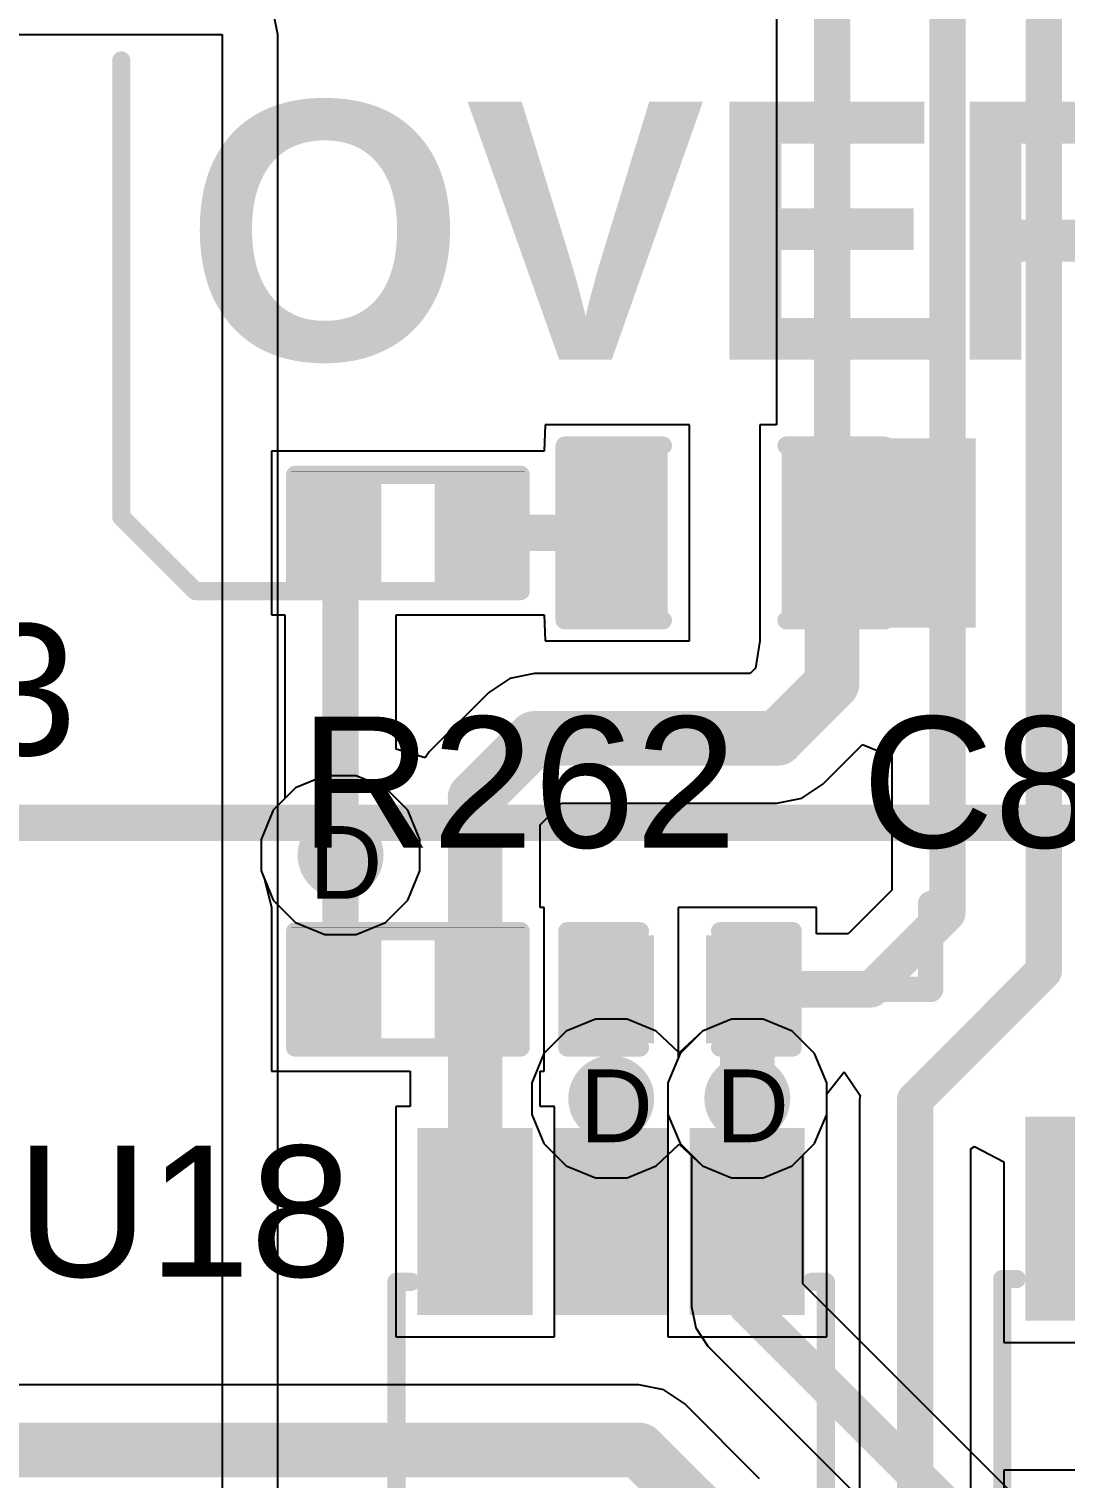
# Model space of a CAD drawing. Header units: inches. Extents: x -11 to 5428, y 0 to 5423.
# Drawn here: x 73.76 to 80.99, y 50.43 to 60.54 of the extents above; entities that cross this region are included whole.
import ezdxf

# ---------------------------------------------------------------- set-up
doc = ezdxf.new("R2010")
doc.units = ezdxf.units.IN
for name, color, linetype in [('Bottom Layer', 5, 'Continuous'), ('Dimension', 6, 'Continuous'), ('Drill Drawing', 1, 'Continuous'), ('GND', 16, 'Continuous'), ('PWR', 76, 'Continuous'), ('Top Layer', 1, 'Continuous'), ('Top Overlay', 2, 'Continuous'), ('Top Paste', 8, 'Continuous'), ('Top Solder', 216, 'Continuous'), ('Via Holes', 16, 'Continuous')]:
    doc.layers.add(name, color=color, linetype=linetype)
doc.styles.add('Arial', font='', dxfattribs={"height": 0.2})
doc.styles.add('Arial_Bold', font='', dxfattribs={"height": 0.2})
doc.styles.get('Arial').set_extended_font_data('Arial')
doc.styles.get('Arial_Bold').set_extended_font_data('Arial', bold=True)

# ---------------------------------------------------------------- blocks, each defined once
blk = doc.blocks.new('C___0402_23')
at = {"layer": 'Top Layer'}
for points in [[(-0.698, -0.317), (-0.698, 0.318), (-0.241, 0.318), (-0.241, -0.317)], [(0.241, -0.317), (0.241, 0.318), (0.699, 0.318), (0.699, -0.317)]]:
    blk.add_hatch(color=1, dxfattribs=at).paths.add_polyline_path(points)
at = {"layer": 'Top Paste'}
for points in [[(-0.698, -0.317), (-0.698, 0.318), (-0.241, 0.318), (-0.241, -0.317)], [(0.241, -0.317), (0.241, 0.318), (0.699, 0.318), (0.699, -0.317)]]:
    blk.add_hatch(color=8, dxfattribs=at).paths.add_polyline_path(points)
at = {"layer": 'Top Solder'}
for points in [[(-0.758, -0.377), (-0.758, 0.378), (-0.181, 0.378), (-0.181, -0.377)], [(0.181, -0.377), (0.181, 0.378), (0.759, 0.378), (0.759, -0.377)]]:
    blk.add_hatch(color=216, dxfattribs=at).paths.add_polyline_path(points)
at = {"layer": 'Top Overlay'}
for points in [[(-0.787, 0.406, 0.127, 0.127, 0), (-0.279, 0.406, 0.127, 0.127, 0)], [(-0.787, -0.406, 0.127, 0.127, 0), (-0.787, 0.406, 0.127, 0.127, 0)], [(0.279, 0.406, 0.127, 0.127, 0), (0.787, 0.406, 0.127, 0.127, 0)], [(0.787, -0.406, 0.127, 0.127, 0), (0.787, 0.406, 0.127, 0.127, 0)], [(-0.787, -0.406, 0.127, 0.127, 0), (-0.279, -0.406, 0.127, 0.127, 0)], [(0.279, -0.406, 0.127, 0.127, 0), (0.787, -0.406, 0.127, 0.127, 0)]]:
    blk.add_lwpolyline(points, format="xyseb", dxfattribs=at)
for points in [[(-0.819, 0.406, 0.0635, 0.0635, 1), (-0.756, 0.406, 0.0635, 0.0635, 1)], [(-0.819, 0.406, 0.0635, 0.0635, 1), (-0.756, 0.406, 0.0635, 0.0635, 1)], [(-0.311, 0.406, 0.0635, 0.0635, 1), (-0.248, 0.406, 0.0635, 0.0635, 1)], [(0.248, 0.406, 0.0635, 0.0635, 1), (0.311, 0.406, 0.0635, 0.0635, 1)], [(0.756, 0.406, 0.0635, 0.0635, 1), (0.819, 0.406, 0.0635, 0.0635, 1)], [(0.756, 0.406, 0.0635, 0.0635, 1), (0.819, 0.406, 0.0635, 0.0635, 1)], [(-0.819, -0.406, 0.0635, 0.0635, 1), (-0.756, -0.406, 0.0635, 0.0635, 1)], [(-0.819, -0.406, 0.0635, 0.0635, 1), (-0.756, -0.406, 0.0635, 0.0635, 1)], [(-0.311, -0.406, 0.0635, 0.0635, 1), (-0.248, -0.406, 0.0635, 0.0635, 1)], [(0.248, -0.406, 0.0635, 0.0635, 1), (0.311, -0.406, 0.0635, 0.0635, 1)], [(0.756, -0.406, 0.0635, 0.0635, 1), (0.819, -0.406, 0.0635, 0.0635, 1)], [(0.756, -0.406, 0.0635, 0.0635, 1), (0.819, -0.406, 0.0635, 0.0635, 1)]]:
    blk.add_lwpolyline(points, format="xyseb", close=True, dxfattribs=at)
blk = doc.blocks.new('LED_0603_29')
at = {"layer": 'Top Layer'}
for points in [[(-1, 0.5), (-0.5, 0.5), (-0.5, -0.5), (-1, -0.5)], [(0.5, 0.5), (1, 0.5), (1, -0.5), (0.5, -0.5)]]:
    blk.add_hatch(color=1, dxfattribs=at).paths.add_polyline_path(points)
at = {"layer": 'Top Overlay'}
blk.add_hatch(color=2, dxfattribs=at).paths.add_polyline_path([(1.118, -0.66), (1.753, -0.66), (1.753, 0.66), (1.118, 0.66)])
at = {"layer": 'Top Paste'}
for points in [[(-1, 0.5), (-0.5, 0.5), (-0.5, -0.5), (-1, -0.5)], [(0.5, 0.5), (1, 0.5), (1, -0.5), (0.5, -0.5)]]:
    blk.add_hatch(color=8, dxfattribs=at).paths.add_polyline_path(points)
at = {"layer": 'Top Solder'}
for points in [[(-1.102, 0.602), (-0.398, 0.602), (-0.398, -0.602), (-1.102, -0.602)], [(0.398, 0.602), (1.102, 0.602), (1.102, -0.602), (0.398, -0.602)]]:
    blk.add_hatch(color=216, dxfattribs=at).paths.add_polyline_path(points)
at = {"layer": 'Top Overlay'}
for points in [[(-1.118, -0.61, 0.127, 0.127, 0), (-1.118, 0.61, 0.127, 0.127, 0)], [(-1.118, 0.61, 0.127, 0.127, 0), (-0.432, 0.61, 0.127, 0.127, 0)], [(0.432, 0.61, 0.127, 0.127, 0), (1.118, 0.61, 0.127, 0.127, 0)], [(1.118, -0.61, 0.127, 0.127, 0), (1.118, 0.61, 0.127, 0.127, 0)], [(-1.118, -0.61, 0.127, 0.127, 0), (-0.432, -0.61, 0.127, 0.127, 0)], [(0.432, -0.61, 0.127, 0.127, 0), (1.118, -0.61, 0.127, 0.127, 0)]]:
    blk.add_lwpolyline(points, format="xyseb", dxfattribs=at)
for points in [[(-1.149, 0.61, 0.0635, 0.0635, 1), (-1.086, 0.61, 0.0635, 0.0635, 1)], [(-1.149, 0.61, 0.0635, 0.0635, 1), (-1.086, 0.61, 0.0635, 0.0635, 1)], [(-0.464, 0.61, 0.0635, 0.0635, 1), (-0.4, 0.61, 0.0635, 0.0635, 1)], [(0.4, 0.61, 0.0635, 0.0635, 1), (0.464, 0.61, 0.0635, 0.0635, 1)], [(1.086, 0.61, 0.0635, 0.0635, 1), (1.149, 0.61, 0.0635, 0.0635, 1)], [(1.086, 0.61, 0.0635, 0.0635, 1), (1.149, 0.61, 0.0635, 0.0635, 1)], [(-1.149, -0.61, 0.0635, 0.0635, 1), (-1.086, -0.61, 0.0635, 0.0635, 1)], [(-1.149, -0.61, 0.0635, 0.0635, 1), (-1.086, -0.61, 0.0635, 0.0635, 1)], [(-0.464, -0.61, 0.0635, 0.0635, 1), (-0.4, -0.61, 0.0635, 0.0635, 1)], [(0.4, -0.61, 0.0635, 0.0635, 1), (0.464, -0.61, 0.0635, 0.0635, 1)], [(1.086, -0.61, 0.0635, 0.0635, 1), (1.149, -0.61, 0.0635, 0.0635, 1)], [(1.086, -0.61, 0.0635, 0.0635, 1), (1.149, -0.61, 0.0635, 0.0635, 1)]]:
    blk.add_lwpolyline(points, format="xyseb", close=True, dxfattribs=at)
blk = doc.blocks.new('R___0402_32')
at = {"layer": 'Top Layer'}
for points in [[(-0.698, -0.317), (-0.698, 0.318), (-0.241, 0.318), (-0.241, -0.317)], [(0.241, -0.317), (0.241, 0.318), (0.699, 0.318), (0.699, -0.317)]]:
    blk.add_hatch(color=1, dxfattribs=at).paths.add_polyline_path(points)
at = {"layer": 'Top Paste'}
for points in [[(-0.698, -0.317), (-0.698, 0.318), (-0.241, 0.318), (-0.241, -0.317)], [(0.241, -0.317), (0.241, 0.318), (0.699, 0.318), (0.699, -0.317)]]:
    blk.add_hatch(color=8, dxfattribs=at).paths.add_polyline_path(points)
at = {"layer": 'Top Solder'}
for points in [[(-0.753, -0.372), (-0.753, 0.373), (-0.186, 0.373), (-0.186, -0.372)], [(0.186, -0.372), (0.186, 0.373), (0.754, 0.373), (0.754, -0.372)]]:
    blk.add_hatch(color=216, dxfattribs=at).paths.add_polyline_path(points)
at = {"layer": 'Top Overlay'}
for points in [[(0.787, 0.406, 0.127, 0.127, 0), (-0.787, 0.406, 0.127, 0.127, 0)], [(-0.787, 0.406, 0.127, 0.127, 0), (-0.787, -0.406, 0.127, 0.127, 0)], [(0.787, 0.406, 0.127, 0.127, 0), (0.787, -0.406, 0.127, 0.127, 0)], [(0.787, -0.406, 0.127, 0.127, 0), (-0.787, -0.406, 0.127, 0.127, 0)], [(0.813, -0.432, 0.00323, 0.00323, 0), (-0.813, -0.432, 0.00323, 0.00323, 0)]]:
    blk.add_lwpolyline(points, format="xyseb", dxfattribs=at)
for points in [[(-0.819, 0.406, 0.0635, 0.0635, 1), (-0.756, 0.406, 0.0635, 0.0635, 1)], [(-0.819, 0.406, 0.0635, 0.0635, 1), (-0.756, 0.406, 0.0635, 0.0635, 1)], [(0.756, 0.406, 0.0635, 0.0635, 1), (0.819, 0.406, 0.0635, 0.0635, 1)], [(0.756, 0.406, 0.0635, 0.0635, 1), (0.819, 0.406, 0.0635, 0.0635, 1)], [(-0.819, -0.406, 0.0635, 0.0635, 1), (-0.756, -0.406, 0.0635, 0.0635, 1)], [(-0.819, -0.406, 0.0635, 0.0635, 1), (-0.756, -0.406, 0.0635, 0.0635, 1)], [(0.756, -0.406, 0.0635, 0.0635, 1), (0.819, -0.406, 0.0635, 0.0635, 1)], [(0.756, -0.406, 0.0635, 0.0635, 1), (0.819, -0.406, 0.0635, 0.0635, 1)], [(-0.814, -0.432, 0.00161, 0.00161, 1), (-0.812, -0.432, 0.00161, 0.00161, 1)], [(0.812, -0.432, 0.00161, 0.00161, 1), (0.814, -0.432, 0.00161, 0.00161, 1)]]:
    blk.add_lwpolyline(points, format="xyseb", close=True, dxfattribs=at)
blk = doc.blocks.new('R___0402_33')
at = {"layer": 'Top Layer'}
for points in [[(-0.698, -0.318), (-0.698, 0.317), (-0.241, 0.317), (-0.241, -0.318)], [(0.241, -0.318), (0.241, 0.317), (0.699, 0.317), (0.699, -0.318)]]:
    blk.add_hatch(color=1, dxfattribs=at).paths.add_polyline_path(points)
at = {"layer": 'Top Paste'}
for points in [[(-0.698, -0.318), (-0.698, 0.317), (-0.241, 0.317), (-0.241, -0.318)], [(0.241, -0.318), (0.241, 0.317), (0.699, 0.317), (0.699, -0.318)]]:
    blk.add_hatch(color=8, dxfattribs=at).paths.add_polyline_path(points)
at = {"layer": 'Top Solder'}
for points in [[(-0.753, -0.373), (-0.753, 0.372), (-0.186, 0.372), (-0.186, -0.373)], [(0.186, -0.373), (0.186, 0.372), (0.754, 0.372), (0.754, -0.373)]]:
    blk.add_hatch(color=216, dxfattribs=at).paths.add_polyline_path(points)
at = {"layer": 'Top Overlay'}
for points in [[(0.787, 0.406, 0.127, 0.127, 0), (-0.787, 0.406, 0.127, 0.127, 0)], [(-0.787, 0.406, 0.127, 0.127, 0), (-0.787, -0.406, 0.127, 0.127, 0)], [(0.787, 0.406, 0.127, 0.127, 0), (0.787, -0.406, 0.127, 0.127, 0)], [(0.787, -0.406, 0.127, 0.127, 0), (-0.787, -0.406, 0.127, 0.127, 0)], [(0.813, -0.432, 0.00323, 0.00323, 0), (-0.813, -0.432, 0.00323, 0.00323, 0)]]:
    blk.add_lwpolyline(points, format="xyseb", dxfattribs=at)
for points in [[(-0.819, 0.406, 0.0635, 0.0635, 1), (-0.756, 0.406, 0.0635, 0.0635, 1)], [(-0.819, 0.406, 0.0635, 0.0635, 1), (-0.756, 0.406, 0.0635, 0.0635, 1)], [(0.756, 0.406, 0.0635, 0.0635, 1), (0.819, 0.406, 0.0635, 0.0635, 1)], [(0.756, 0.406, 0.0635, 0.0635, 1), (0.819, 0.406, 0.0635, 0.0635, 1)], [(-0.819, -0.406, 0.0635, 0.0635, 1), (-0.756, -0.406, 0.0635, 0.0635, 1)], [(-0.819, -0.406, 0.0635, 0.0635, 1), (-0.756, -0.406, 0.0635, 0.0635, 1)], [(0.756, -0.406, 0.0635, 0.0635, 1), (0.819, -0.406, 0.0635, 0.0635, 1)], [(0.756, -0.406, 0.0635, 0.0635, 1), (0.819, -0.406, 0.0635, 0.0635, 1)], [(-0.814, -0.432, 0.00161, 0.00161, 1), (-0.812, -0.432, 0.00161, 0.00161, 1)], [(0.812, -0.432, 0.00161, 0.00161, 1), (0.814, -0.432, 0.00161, 0.00161, 1)]]:
    blk.add_lwpolyline(points, format="xyseb", close=True, dxfattribs=at)
blk = doc.blocks.new('SOT_23_5_52')
at = {"layer": 'Top Layer'}
for points in [[(-1.85, 1.25), (-0.75, 1.25), (-0.75, 0.65), (-1.85, 0.65)], [(0.75, 1.25), (1.85, 1.25), (1.85, 0.65), (0.75, 0.65)], [(-1.85, 0.3), (-0.75, 0.3), (-0.75, -0.3), (-1.85, -0.3)], [(-1.85, -0.65), (-0.75, -0.65), (-0.75, -1.25), (-1.85, -1.25)], [(0.75, -0.65), (1.85, -0.65), (1.85, -1.25), (0.75, -1.25)]]:
    blk.add_hatch(color=1, dxfattribs=at).paths.add_polyline_path(points)
at = {"layer": 'Top Paste'}
for points in [[(-1.85, 1.25), (-0.75, 1.25), (-0.75, 0.65), (-1.85, 0.65)], [(0.75, 1.25), (1.85, 1.25), (1.85, 0.65), (0.75, 0.65)], [(-1.85, 0.3), (-0.75, 0.3), (-0.75, -0.3), (-1.85, -0.3)], [(-1.85, -0.65), (-0.75, -0.65), (-0.75, -1.25), (-1.85, -1.25)], [(0.75, -0.65), (1.85, -0.65), (1.85, -1.25), (0.75, -1.25)]]:
    blk.add_hatch(color=8, dxfattribs=at).paths.add_polyline_path(points)
at = {"layer": 'Top Solder'}
for points in [[(-1.952, 1.352), (-0.648, 1.352), (-0.648, 0.548), (-1.952, 0.548)], [(0.648, 1.352), (1.952, 1.352), (1.952, 0.548), (0.648, 0.548)], [(-1.952, 0.402), (-0.648, 0.402), (-0.648, -0.402), (-1.952, -0.402)], [(-1.952, -0.548), (-0.648, -0.548), (-0.648, -1.352), (-1.952, -1.352)], [(0.648, -0.548), (1.952, -0.548), (1.952, -1.352), (0.648, -1.352)]]:
    blk.add_hatch(color=216, dxfattribs=at).paths.add_polyline_path(points)
at = {"layer": 'Top Overlay'}
for points in [[(0.874, 1.499, 0.127, 0.127, 0), (-0.879, 1.499, 0.127, 0.127, 0)], [(-0.879, 1.399, 0.127, 0.127, 0), (-0.879, 1.499, 0.127, 0.127, 0)], [(0.874, 1.399, 0.127, 0.127, 0), (0.874, 1.499, 0.127, 0.127, 0)], [(-2.007, 0.94, 0.127, 0.127, 0), (-2.134, 1.067, 0.127, 0.127, 0)], [(-2.134, 0.813, 0.127, 0.127, 0), (-2.134, 1.067, 0.127, 0.127, 0)], [(-2.134, 0.813, 0.127, 0.127, 0), (-2.007, 0.94, 0.127, 0.127, 0)], [(0.88, -0.418, 0.127, 0.127, 0), (0.88, 0.44, 0.127, 0.127, 0)], [(-0.879, -1.499, 0.127, 0.127, 0), (-0.879, -1.399, 0.127, 0.127, 0)], [(0.874, -1.499, 0.127, 0.127, 0), (0.874, -1.399, 0.127, 0.127, 0)], [(0.874, -1.499, 0.127, 0.127, 0), (-0.879, -1.499, 0.127, 0.127, 0)]]:
    blk.add_lwpolyline(points, format="xyseb", dxfattribs=at)
for points in [[(-0.911, 1.499, 0.0635, 0.0635, 1), (-0.847, 1.499, 0.0635, 0.0635, 1)], [(-0.911, 1.499, 0.0635, 0.0635, 1), (-0.847, 1.499, 0.0635, 0.0635, 1)], [(0.842, 1.499, 0.0635, 0.0635, 1), (0.905, 1.499, 0.0635, 0.0635, 1)], [(0.842, 1.499, 0.0635, 0.0635, 1), (0.905, 1.499, 0.0635, 0.0635, 1)], [(-0.911, 1.399, 0.0635, 0.0635, 1), (-0.847, 1.399, 0.0635, 0.0635, 1)], [(0.842, 1.399, 0.0635, 0.0635, 1), (0.905, 1.399, 0.0635, 0.0635, 1)], [(-2.165, 1.067, 0.0635, 0.0635, 1), (-2.102, 1.067, 0.0635, 0.0635, 1)], [(-2.165, 1.067, 0.0635, 0.0635, 1), (-2.102, 1.067, 0.0635, 0.0635, 1)], [(-2.038, 0.94, 0.0635, 0.0635, 1), (-1.975, 0.94, 0.0635, 0.0635, 1)], [(-2.038, 0.94, 0.0635, 0.0635, 1), (-1.975, 0.94, 0.0635, 0.0635, 1)], [(-2.165, 0.813, 0.0635, 0.0635, 1), (-2.102, 0.813, 0.0635, 0.0635, 1)], [(-2.165, 0.813, 0.0635, 0.0635, 1), (-2.102, 0.813, 0.0635, 0.0635, 1)], [(0.848, 0.44, 0.0635, 0.0635, 1), (0.912, 0.44, 0.0635, 0.0635, 1)], [(0.848, -0.418, 0.0635, 0.0635, 1), (0.912, -0.418, 0.0635, 0.0635, 1)], [(-0.911, -1.399, 0.0635, 0.0635, 1), (-0.847, -1.399, 0.0635, 0.0635, 1)], [(0.842, -1.399, 0.0635, 0.0635, 1), (0.905, -1.399, 0.0635, 0.0635, 1)], [(-0.911, -1.499, 0.0635, 0.0635, 1), (-0.847, -1.499, 0.0635, 0.0635, 1)], [(-0.911, -1.499, 0.0635, 0.0635, 1), (-0.847, -1.499, 0.0635, 0.0635, 1)], [(0.842, -1.499, 0.0635, 0.0635, 1), (0.905, -1.499, 0.0635, 0.0635, 1)], [(0.842, -1.499, 0.0635, 0.0635, 1), (0.905, -1.499, 0.0635, 0.0635, 1)]]:
    blk.add_lwpolyline(points, format="xyseb", close=True, dxfattribs=at)
blk = doc.blocks.new('SOT_23_6_53')
at = {"layer": 'Top Layer'}
for points in [[(-1.92, 1.26), (-0.7, 1.26), (-0.7, 0.64), (-1.92, 0.64)], [(0.7, 1.26), (1.92, 1.26), (1.92, 0.64), (0.7, 0.64)], [(-1.92, 0.31), (-0.7, 0.31), (-0.7, -0.31), (-1.92, -0.31)], [(0.7, 0.31), (1.92, 0.31), (1.92, -0.31), (0.7, -0.31)], [(-1.92, -0.64), (-0.7, -0.64), (-0.7, -1.26), (-1.92, -1.26)], [(0.7, -0.64), (1.92, -0.64), (1.92, -1.26), (0.7, -1.26)]]:
    blk.add_hatch(color=1, dxfattribs=at).paths.add_polyline_path(points)
at = {"layer": 'Top Paste'}
for points in [[(-1.92, 1.26), (-0.7, 1.26), (-0.7, 0.64), (-1.92, 0.64)], [(0.7, 1.26), (1.92, 1.26), (1.92, 0.64), (0.7, 0.64)], [(-1.92, 0.31), (-0.7, 0.31), (-0.7, -0.31), (-1.92, -0.31)], [(0.7, 0.31), (1.92, 0.31), (1.92, -0.31), (0.7, -0.31)], [(-1.92, -0.64), (-0.7, -0.64), (-0.7, -1.26), (-1.92, -1.26)], [(0.7, -0.64), (1.92, -0.64), (1.92, -1.26), (0.7, -1.26)]]:
    blk.add_hatch(color=8, dxfattribs=at).paths.add_polyline_path(points)
at = {"layer": 'Top Solder'}
for points in [[(-2.022, 1.362), (-0.598, 1.362), (-0.598, 0.538), (-2.022, 0.538)], [(0.598, 1.362), (2.022, 1.362), (2.022, 0.538), (0.598, 0.538)], [(-2.022, 0.412), (-0.598, 0.412), (-0.598, -0.412), (-2.022, -0.412)], [(0.598, 0.412), (2.022, 0.412), (2.022, -0.412), (0.598, -0.412)], [(-2.022, -0.538), (-0.598, -0.538), (-0.598, -1.362), (-2.022, -1.362)], [(0.598, -0.538), (2.022, -0.538), (2.022, -1.362), (0.598, -1.362)]]:
    blk.add_hatch(color=216, dxfattribs=at).paths.add_polyline_path(points)
at = {"layer": 'Top Overlay'}
for points in [[(0.864, 1.524, 0.127, 0.127, 0), (-0.889, 1.524, 0.127, 0.127, 0)], [(-0.889, 1.424, 0.127, 0.127, 0), (-0.889, 1.524, 0.127, 0.127, 0)], [(0.864, 1.424, 0.127, 0.127, 0), (0.864, 1.524, 0.127, 0.127, 0)], [(-2.057, 0.965, 0.127, 0.127, 0), (-2.184, 1.092, 0.127, 0.127, 0)], [(-2.184, 0.838, 0.127, 0.127, 0), (-2.184, 1.092, 0.127, 0.127, 0)], [(-2.184, 0.838, 0.127, 0.127, 0), (-2.057, 0.965, 0.127, 0.127, 0)], [(-0.889, -1.524, 0.127, 0.127, 0), (-0.889, -1.424, 0.127, 0.127, 0)], [(0.864, -1.524, 0.127, 0.127, 0), (0.864, -1.424, 0.127, 0.127, 0)], [(0.864, -1.524, 0.127, 0.127, 0), (-0.889, -1.524, 0.127, 0.127, 0)]]:
    blk.add_lwpolyline(points, format="xyseb", dxfattribs=at)
for points in [[(-0.921, 1.524, 0.0635, 0.0635, 1), (-0.857, 1.524, 0.0635, 0.0635, 1)], [(-0.921, 1.524, 0.0635, 0.0635, 1), (-0.857, 1.524, 0.0635, 0.0635, 1)], [(0.832, 1.524, 0.0635, 0.0635, 1), (0.895, 1.524, 0.0635, 0.0635, 1)], [(0.832, 1.524, 0.0635, 0.0635, 1), (0.895, 1.524, 0.0635, 0.0635, 1)], [(-0.921, 1.424, 0.0635, 0.0635, 1), (-0.857, 1.424, 0.0635, 0.0635, 1)], [(0.832, 1.424, 0.0635, 0.0635, 1), (0.895, 1.424, 0.0635, 0.0635, 1)], [(-2.216, 1.092, 0.0635, 0.0635, 1), (-2.153, 1.092, 0.0635, 0.0635, 1)], [(-2.216, 1.092, 0.0635, 0.0635, 1), (-2.153, 1.092, 0.0635, 0.0635, 1)], [(-2.089, 0.965, 0.0635, 0.0635, 1), (-2.026, 0.965, 0.0635, 0.0635, 1)], [(-2.089, 0.965, 0.0635, 0.0635, 1), (-2.026, 0.965, 0.0635, 0.0635, 1)], [(-2.216, 0.838, 0.0635, 0.0635, 1), (-2.153, 0.838, 0.0635, 0.0635, 1)], [(-2.216, 0.838, 0.0635, 0.0635, 1), (-2.153, 0.838, 0.0635, 0.0635, 1)], [(-0.921, -1.424, 0.0635, 0.0635, 1), (-0.857, -1.424, 0.0635, 0.0635, 1)], [(0.832, -1.424, 0.0635, 0.0635, 1), (0.895, -1.424, 0.0635, 0.0635, 1)], [(-0.921, -1.524, 0.0635, 0.0635, 1), (-0.857, -1.524, 0.0635, 0.0635, 1)], [(-0.921, -1.524, 0.0635, 0.0635, 1), (-0.857, -1.524, 0.0635, 0.0635, 1)], [(0.832, -1.524, 0.0635, 0.0635, 1), (0.895, -1.524, 0.0635, 0.0635, 1)], [(0.832, -1.524, 0.0635, 0.0635, 1), (0.895, -1.524, 0.0635, 0.0635, 1)]]:
    blk.add_lwpolyline(points, format="xyseb", close=True, dxfattribs=at)

msp = doc.modelspace()

# ---------------------------------------------------------------- hatches: boundary and pattern name
at = {"layer": 'Bottom Layer'}
h = msp.add_hatch(color=5, dxfattribs=at)
edge = h.paths.add_edge_path()
edge.add_arc((75.935, 54.774), 0.3, 0, 360)
h = msp.add_hatch(color=5, dxfattribs=at)
edge = h.paths.add_edge_path()
edge.add_arc((77.825, 53.075), 0.3, 0, 360)
h = msp.add_hatch(color=5, dxfattribs=at)
edge = h.paths.add_edge_path()
edge.add_arc((78.775, 53.075), 0.3, 0, 360)
at = {"layer": 'GND'}
h = msp.add_hatch(color=16, dxfattribs=at)
edge = h.paths.add_edge_path()
edge.add_arc((75.935, 54.774), 0.3, 0, 360)
h = msp.add_hatch(color=16, dxfattribs=at)
edge = h.paths.add_edge_path()
edge.add_arc((77.825, 53.075), 0.3, 0, 360)
h = msp.add_hatch(color=16, dxfattribs=at)
edge = h.paths.add_edge_path()
edge.add_arc((78.775, 53.075), 0.3, 0, 360)
at = {"layer": 'PWR'}
h = msp.add_hatch(color=76, dxfattribs=at)
edge = h.paths.add_edge_path()
edge.add_arc((75.935, 54.774), 0.3, 0, 360)
h = msp.add_hatch(color=76, dxfattribs=at)
edge = h.paths.add_edge_path()
edge.add_arc((77.825, 53.075), 0.3, 0, 360)
h = msp.add_hatch(color=76, dxfattribs=at)
edge = h.paths.add_edge_path()
edge.add_arc((78.775, 53.075), 0.3, 0, 360)
at = {"layer": 'Top Layer'}
h = msp.add_hatch(color=1, dxfattribs=at)
edge = h.paths.add_edge_path()
edge.add_arc((75.935, 54.774), 0.3, 0, 360)
h = msp.add_hatch(color=1, dxfattribs=at)
edge = h.paths.add_edge_path()
edge.add_arc((77.825, 53.075), 0.3, 0, 360)
h = msp.add_hatch(color=1, dxfattribs=at)
edge = h.paths.add_edge_path()
edge.add_arc((78.775, 53.075), 0.3, 0, 360)
at = {"layer": 'Via Holes'}
h = msp.add_hatch(color=7, dxfattribs=at)
edge = h.paths.add_edge_path()
edge.add_arc((75.935, 54.774), 0.15, 0, 360)
h = msp.add_hatch(color=7, dxfattribs=at)
edge = h.paths.add_edge_path()
edge.add_arc((77.825, 53.075), 0.15, 0, 360)
h = msp.add_hatch(color=7, dxfattribs=at)
edge = h.paths.add_edge_path()
edge.add_arc((78.775, 53.075), 0.15, 0, 360)

# ---------------------------------------------------------------- linework, layer by layer
at = {"layer": 'Bottom Layer'}
for p, q in [((75.621, 55.244), (75.465, 55.088)), ((75.825, 55.328), (75.621, 55.244)), ((76.045, 55.328), (75.825, 55.328)), ((76.249, 55.244), (76.045, 55.328)), ((76.404, 55.088), (76.249, 55.244)), ((75.465, 55.088), (75.381, 54.884)), ((76.489, 54.884), (76.404, 55.088)), ((75.381, 54.884), (75.381, 54.664)), ((76.489, 54.664), (76.489, 54.884)), ((75.381, 54.664), (75.465, 54.46)), ((76.404, 54.46), (76.489, 54.664)), ((75.465, 54.46), (75.621, 54.304)), ((76.249, 54.304), (76.404, 54.46)), ((75.621, 54.304), (75.825, 54.22)), ((76.045, 54.22), (76.249, 54.304)), ((75.825, 54.22), (76.045, 54.22)), ((78.664, 53.629), (78.461, 53.544)), ((78.885, 53.629), (78.664, 53.629)), ((79.088, 53.544), (78.885, 53.629)), ((78.461, 53.544), (78.305, 53.388)), ((79.244, 53.388), (79.088, 53.544)), ((78.305, 53.388), (78.221, 53.185)), ((79.329, 53.185), (79.244, 53.388)), ((78.221, 53.185), (78.221, 52.964)), ((79.329, 52.964), (79.329, 53.185)), ((78.221, 52.964), (78.305, 52.761)), ((79.244, 52.761), (79.329, 52.964)), ((78.305, 52.761), (78.386, 52.68)), ((79.163, 52.68), (79.244, 52.761)), ((78.386, 52.68), (78.386, 51.622)), ((79.163, 51.782), (79.163, 52.68)), ((80.941, 50.004), (79.163, 51.782)), ((78.386, 51.622), (78.416, 51.473)), ((78.416, 51.473), (78.5, 51.347)), ((78.5, 51.347), (80.506, 49.341))]:
    msp.add_line(p, q, dxfattribs=at)
for points in [[(78.775, 51.622, 0.254, 0.254, 0), (78.775, 53.075, 0.254, 0.254, 0)], [(78.775, 51.622, 0.254, 0.254, 0), (80.781, 49.616, 0.254, 0.254, 0)]]:
    msp.add_lwpolyline(points, format="xyseb", dxfattribs=at)
for points in [[(78.711, 53.075, 0.127, 0.127, 1), (78.838, 53.075, 0.127, 0.127, 1)], [(78.711, 51.622, 0.127, 0.127, 1), (78.838, 51.622, 0.127, 0.127, 1)], [(78.711, 51.622, 0.127, 0.127, 1), (78.838, 51.622, 0.127, 0.127, 1)]]:
    msp.add_lwpolyline(points, format="xyseb", close=True, dxfattribs=at)
at = {"layer": 'Dimension'}
msp.add_lwpolyline([(0, 55, 0.254, 0.254, 0), (344, 55, 0.254, 0.254, 0)], format="xyseb", dxfattribs=at)
at = {"layer": 'GND'}
for p, q in [((75.621, 55.244), (75.465, 55.088)), ((75.825, 55.328), (75.621, 55.244)), ((76.045, 55.328), (75.825, 55.328)), ((76.249, 55.244), (76.045, 55.328)), ((76.404, 55.088), (76.249, 55.244)), ((75.465, 55.088), (75.381, 54.884)), ((76.489, 54.884), (76.404, 55.088)), ((75.381, 54.884), (75.381, 54.664)), ((76.489, 54.664), (76.489, 54.884)), ((75.381, 54.664), (75.465, 54.46)), ((76.404, 54.46), (76.489, 54.664)), ((75.465, 54.46), (75.621, 54.304)), ((76.249, 54.304), (76.404, 54.46)), ((75.621, 54.304), (75.825, 54.22)), ((76.045, 54.22), (76.249, 54.304)), ((75.825, 54.22), (76.045, 54.22)), ((78.664, 53.629), (78.461, 53.544)), ((78.885, 53.629), (78.664, 53.629)), ((79.088, 53.544), (78.885, 53.629)), ((78.461, 53.544), (78.305, 53.388)), ((79.244, 53.388), (79.088, 53.544)), ((78.305, 53.388), (78.221, 53.185)), ((79.329, 53.185), (79.244, 53.388)), ((78.221, 53.185), (78.221, 52.964)), ((79.329, 52.964), (79.329, 53.185)), ((78.221, 52.964), (78.305, 52.761)), ((79.244, 52.761), (79.329, 52.964)), ((78.305, 52.761), (78.461, 52.605)), ((79.088, 52.605), (79.244, 52.761)), ((78.461, 52.605), (78.664, 52.521)), ((78.885, 52.521), (79.088, 52.605)), ((78.664, 52.521), (78.885, 52.521))]:
    msp.add_line(p, q, dxfattribs=at)
at = {"layer": 'PWR'}
for p, q in [((75.496, 60.503), (75.467, 60.652)), ((72.454, 60.503), (75.108, 60.503)), ((75.108, 60.503), (75.108, 49.555)), ((75.496, 49.555), (75.496, 60.503)), ((77.714, 53.629), (77.511, 53.544)), ((77.935, 53.629), (77.714, 53.629)), ((78.138, 53.544), (77.935, 53.629)), ((78.664, 53.629), (78.461, 53.544)), ((78.885, 53.629), (78.664, 53.629)), ((79.088, 53.544), (78.885, 53.629)), ((77.511, 53.544), (77.355, 53.388)), ((78.3, 53.393), (78.138, 53.544)), ((78.461, 53.544), (78.3, 53.393)), ((79.244, 53.388), (79.088, 53.544)), ((77.355, 53.388), (77.271, 53.185)), ((79.329, 53.185), (79.244, 53.388)), ((77.271, 53.185), (77.271, 52.964)), ((79.329, 52.964), (79.329, 53.185)), ((77.271, 52.964), (77.355, 52.761)), ((79.244, 52.761), (79.329, 52.964)), ((77.355, 52.761), (77.511, 52.605)), ((78.138, 52.605), (78.3, 52.756)), ((78.3, 52.756), (78.461, 52.605)), ((79.088, 52.605), (79.244, 52.761)), ((77.511, 52.605), (77.714, 52.521)), ((77.935, 52.521), (78.138, 52.605)), ((78.461, 52.605), (78.664, 52.521)), ((78.885, 52.521), (79.088, 52.605)), ((77.714, 52.521), (77.935, 52.521)), ((78.664, 52.521), (78.885, 52.521))]:
    msp.add_line(p, q, dxfattribs=at)
at = {"layer": 'Top Layer'}
for p, q in [((78.978, 65.012), (78.978, 57.777)), ((77.363, 57.777), (77.357, 57.595)), ((78.371, 57.777), (77.363, 57.777)), ((78.371, 56.269), (78.371, 57.777)), ((78.978, 57.777), (78.863, 57.777)), ((78.863, 57.777), (78.863, 56.269)), ((77.357, 57.595), (75.452, 57.595)), ((75.452, 57.595), (75.452, 56.452)), ((75.452, 56.452), (75.546, 56.452)), ((75.546, 56.452), (75.546, 55.169)), ((76.323, 55.514), (76.323, 56.452)), ((76.323, 56.452), (77.357, 56.452)), ((77.357, 56.452), (77.363, 56.269)), ((77.363, 56.269), (78.371, 56.269)), ((78.863, 56.269), (78.831, 56.079)), ((78.863, 56.269), (78.863, 56.269)), ((77.29, 56.043), (77.117, 56.008)), ((78.795, 56.043), (77.29, 56.043)), ((78.831, 56.079), (78.795, 56.043)), ((77.117, 56.008), (76.97, 55.91)), ((76.97, 55.91), (76.554, 55.494)), ((76.97, 55.91), (76.97, 55.91)), ((79.303, 55.269), (79.58, 55.546)), ((79.58, 55.546), (79.783, 55.462)), ((76.526, 55.453), (76.323, 55.514)), ((76.554, 55.494), (76.526, 55.453)), ((79.783, 55.462), (79.783, 54.53)), ((79.156, 55.171), (79.303, 55.269)), ((75.546, 55.169), (75.465, 55.088)), ((77.328, 54.986), (77.478, 55.136)), ((77.478, 55.136), (78.982, 55.136)), ((78.982, 55.136), (79.156, 55.171)), ((75.465, 55.088), (75.381, 54.884)), ((77.328, 54.408), (77.328, 54.986)), ((75.381, 54.884), (75.381, 54.664)), ((75.381, 54.664), (75.405, 54.606)), ((75.405, 54.606), (75.452, 54.408)), ((79.783, 54.53), (79.478, 54.225)), ((75.452, 54.408), (75.452, 54.408)), ((75.452, 54.408), (75.452, 54.408)), ((75.452, 54.408), (75.452, 53.265)), ((77.357, 54.408), (77.328, 54.408)), ((77.357, 53.265), (77.357, 54.408)), ((79.257, 54.408), (78.292, 54.408)), ((78.292, 54.408), (78.292, 53.357)), ((79.257, 54.225), (79.257, 54.408)), ((79.478, 54.225), (79.257, 54.225)), ((78.292, 53.357), (78.221, 53.185)), ((75.452, 53.265), (76.421, 53.265)), ((76.421, 53.265), (76.421, 53.02)), ((77.328, 53.02), (77.328, 53.265)), ((77.328, 53.265), (77.357, 53.265)), ((79.329, 53.108), (79.451, 53.262)), ((79.451, 53.262), (79.564, 53.096)), ((78.221, 53.185), (78.221, 51.412)), ((79.329, 51.412), (79.329, 53.108)), ((76.421, 53.02), (76.32, 53.02)), ((76.32, 53.02), (76.32, 51.412)), ((77.428, 53.02), (77.328, 53.02)), ((77.428, 51.412), (77.428, 53.02)), ((79.564, 53.096), (79.558, 53.067)), ((79.558, 53.067), (79.558, 48.715)), ((80.335, 52.724), (80.362, 52.741)), ((80.335, 48.799), (80.335, 52.724)), ((80.362, 52.741), (80.565, 52.633)), ((80.565, 52.633), (80.565, 51.372)), ((76.32, 51.412), (77.428, 51.412)), ((78.221, 51.412), (79.329, 51.412)), ((80.565, 51.372), (81.693, 51.372)), ((78.018, 51.075), (73.558, 51.075)), ((78.191, 51.041), (78.018, 51.075)), ((78.338, 50.943), (78.191, 51.041)), ((78.861, 50.42), (78.338, 50.943)), ((83.593, 50.48), (80.565, 50.48)), ((80.565, 50.48), (80.565, 48.799))]:
    msp.add_line(p, q, dxfattribs=at)
for points in [[(79.367, 57.023, 0.254, 0.254, 0), (79.367, 65.012, 0.254, 0.254, 0)], [(80.172, 54.369, 0.254, 0.254, 0), (80.172, 64.458, 0.254, 0.254, 0)], [(80.845, 53.966, 0.254, 0.254, 0), (80.845, 63.967, 0.254, 0.254, 0)], [(79.367, 55.974, 0.381, 0.381, 0), (79.367, 57.023, 0.381, 0.381, 0)], [(75.935, 53.837, 0.254, 0.254, 0), (75.935, 57.023, 0.254, 0.254, 0)], [(76.875, 57.023, 0.254, 0.254, 0), (77.867, 57.023, 0.254, 0.254, 0)], [(78.982, 55.589, 0.381, 0.381, 0), (79.367, 55.974, 0.381, 0.381, 0)], [(76.875, 55.174, 0.381, 0.381, 0), (77.29, 55.589, 0.381, 0.381, 0)], [(77.29, 55.589, 0.381, 0.381, 0), (78.982, 55.589, 0.381, 0.381, 0)], [(76.875, 52.216, 0.381, 0.381, 0), (76.875, 55.174, 0.381, 0.381, 0)], [(79.639, 53.837, 0.254, 0.254, 0), (80.172, 54.369, 0.254, 0.254, 0)], [(78.775, 53.075, 0.381, 0.381, 0), (78.775, 53.837, 0.381, 0.381, 0)], [(79.947, 53.067, 0.254, 0.254, 0), (80.845, 53.966, 0.254, 0.254, 0)], [(78.775, 53.837, 0.254, 0.254, 0), (79.639, 53.837, 0.254, 0.254, 0)], [(77.825, 52.216, 0.381, 0.381, 0), (77.825, 53.075, 0.381, 0.381, 0)], [(78.775, 52.216, 0.381, 0.381, 0), (78.775, 53.075, 0.381, 0.381, 0)], [(79.947, 48.26, 0.254, 0.254, 0), (79.947, 53.067, 0.254, 0.254, 0)], [(73.558, 50.622, 0.381, 0.381, 0), (78.018, 50.622, 0.381, 0.381, 0)], [(78.018, 50.622, 0.381, 0.381, 0), (78.775, 49.866, 0.381, 0.381, 0)]]:
    msp.add_lwpolyline(points, format="xyseb", dxfattribs=at)
for points in [[(79.272, 57.023, 0.191, 0.191, 1), (79.462, 57.023, 0.191, 0.191, 1)], [(75.871, 57.023, 0.127, 0.127, 1), (75.998, 57.023, 0.127, 0.127, 1)], [(76.811, 57.023, 0.127, 0.127, 1), (76.938, 57.023, 0.127, 0.127, 1)], [(77.803, 57.023, 0.127, 0.127, 1), (77.93, 57.023, 0.127, 0.127, 1)], [(79.303, 57.023, 0.127, 0.127, 1), (79.43, 57.023, 0.127, 0.127, 1)], [(79.272, 55.974, 0.191, 0.191, 1), (79.462, 55.974, 0.191, 0.191, 1)], [(79.272, 55.974, 0.191, 0.191, 1), (79.462, 55.974, 0.191, 0.191, 1)], [(77.195, 55.589, 0.191, 0.191, 1), (77.386, 55.589, 0.191, 0.191, 1)], [(77.195, 55.589, 0.191, 0.191, 1), (77.386, 55.589, 0.191, 0.191, 1)], [(78.887, 55.589, 0.191, 0.191, 1), (79.078, 55.589, 0.191, 0.191, 1)], [(78.887, 55.589, 0.191, 0.191, 1), (79.078, 55.589, 0.191, 0.191, 1)], [(76.779, 55.174, 0.191, 0.191, 1), (76.97, 55.174, 0.191, 0.191, 1)], [(76.779, 55.174, 0.191, 0.191, 1), (76.97, 55.174, 0.191, 0.191, 1)], [(80.108, 54.369, 0.127, 0.127, 1), (80.235, 54.369, 0.127, 0.127, 1)], [(80.108, 54.369, 0.127, 0.127, 1), (80.235, 54.369, 0.127, 0.127, 1)], [(78.679, 53.837, 0.191, 0.191, 1), (78.87, 53.837, 0.191, 0.191, 1)], [(80.781, 53.966, 0.127, 0.127, 1), (80.908, 53.966, 0.127, 0.127, 1)], [(80.781, 53.966, 0.127, 0.127, 1), (80.908, 53.966, 0.127, 0.127, 1)], [(75.871, 53.837, 0.127, 0.127, 1), (75.998, 53.837, 0.127, 0.127, 1)], [(78.711, 53.837, 0.127, 0.127, 1), (78.838, 53.837, 0.127, 0.127, 1)], [(79.576, 53.837, 0.127, 0.127, 1), (79.703, 53.837, 0.127, 0.127, 1)], [(79.576, 53.837, 0.127, 0.127, 1), (79.703, 53.837, 0.127, 0.127, 1)], [(77.729, 53.075, 0.191, 0.191, 1), (77.92, 53.075, 0.191, 0.191, 1)], [(78.679, 53.075, 0.191, 0.191, 1), (78.87, 53.075, 0.191, 0.191, 1)], [(78.679, 53.075, 0.191, 0.191, 1), (78.87, 53.075, 0.191, 0.191, 1)], [(79.883, 53.067, 0.127, 0.127, 1), (80.01, 53.067, 0.127, 0.127, 1)], [(79.883, 53.067, 0.127, 0.127, 1), (80.01, 53.067, 0.127, 0.127, 1)], [(76.779, 52.216, 0.191, 0.191, 1), (76.97, 52.216, 0.191, 0.191, 1)], [(77.729, 52.216, 0.191, 0.191, 1), (77.92, 52.216, 0.191, 0.191, 1)], [(78.679, 52.216, 0.191, 0.191, 1), (78.87, 52.216, 0.191, 0.191, 1)], [(77.923, 50.622, 0.191, 0.191, 1), (78.113, 50.622, 0.191, 0.191, 1)], [(77.923, 50.622, 0.191, 0.191, 1), (78.113, 50.622, 0.191, 0.191, 1)]]:
    msp.add_lwpolyline(points, format="xyseb", close=True, dxfattribs=at)
at = {"layer": 'Top Overlay'}
for points in [[(74.404, 57.135, 0.127, 0.127, 0), (74.404, 60.321, 0.127, 0.127, 0)], [(74.404, 57.135, 0.127, 0.127, 0), (74.922, 56.617, 0.127, 0.127, 0)], [(74.922, 56.617, 0.127, 0.127, 0), (75.617, 56.617, 0.127, 0.127, 0)], [(80.055, 53.837, 0.178, 0.178, 0), (80.055, 54.435, 0.178, 0.178, 0)], [(79.092, 53.837, 0.178, 0.178, 0), (80.055, 53.837, 0.178, 0.178, 0)]]:
    msp.add_lwpolyline(points, format="xyseb", dxfattribs=at)
for points in [[(74.372, 60.321, 0.0635, 0.0635, 1), (74.436, 60.321, 0.0635, 0.0635, 1)], [(74.372, 57.135, 0.0635, 0.0635, 1), (74.436, 57.135, 0.0635, 0.0635, 1)], [(74.372, 57.135, 0.0635, 0.0635, 1), (74.436, 57.135, 0.0635, 0.0635, 1)], [(74.891, 56.617, 0.0635, 0.0635, 1), (74.954, 56.617, 0.0635, 0.0635, 1)], [(74.891, 56.617, 0.0635, 0.0635, 1), (74.954, 56.617, 0.0635, 0.0635, 1)], [(75.585, 56.617, 0.0635, 0.0635, 1), (75.649, 56.617, 0.0635, 0.0635, 1)], [(80.01, 54.435, 0.0889, 0.0889, 1), (80.099, 54.435, 0.0889, 0.0889, 1)], [(79.048, 53.837, 0.0889, 0.0889, 1), (79.136, 53.837, 0.0889, 0.0889, 1)], [(80.01, 53.837, 0.0889, 0.0889, 1), (80.099, 53.837, 0.0889, 0.0889, 1)], [(80.01, 53.837, 0.0889, 0.0889, 1), (80.099, 53.837, 0.0889, 0.0889, 1)]]:
    msp.add_lwpolyline(points, format="xyseb", close=True, dxfattribs=at)

# ---------------------------------------------------------------- block references
for name, p in [('LED_0603_29', (78.617, 57.023)), ('C___0402_23', (78.305, 53.837))]:
    msp.add_blockref(name, p)
for name, p, rotation in [('R___0402_32', (76.405, 57.023), 180), ('R___0402_33', (76.405, 53.837), 180), ('SOT_23_5_52', (77.824, 50.916), 270), ('SOT_23_6_53', (82.079, 50.926), 270)]:
    msp.add_blockref(name, p, dxfattribs=dict(rotation=rotation))

# ---------------------------------------------------------------- texts
at = {"layer": 'Drill Drawing', "style": 'Arial'}
for p in [(75.715, 54.469), (77.604, 52.77), (78.554, 52.77)]:
    msp.add_text('D', height=0.508, dxfattribs=at).set_placement(p)
at = {"layer": 'Top Overlay'}
for s, height, style, p in [('OVER (A)', 1.8, 'Arial_Bold', (74.849, 58.233)), ('C83', 0.9144, 'Arial', (71.751, 55.472)), ('R262', 0.9144, 'Arial', (75.649, 54.827)), ('C82', 0.9144, 'Arial', (79.574, 54.827)), ('U18', 0.9144, 'Arial', (73.671, 51.831))]:
    msp.add_text(s, height=height, dxfattribs=dict(at, style=style)).set_placement(p)

doc.saveas('drawing.dxf')
